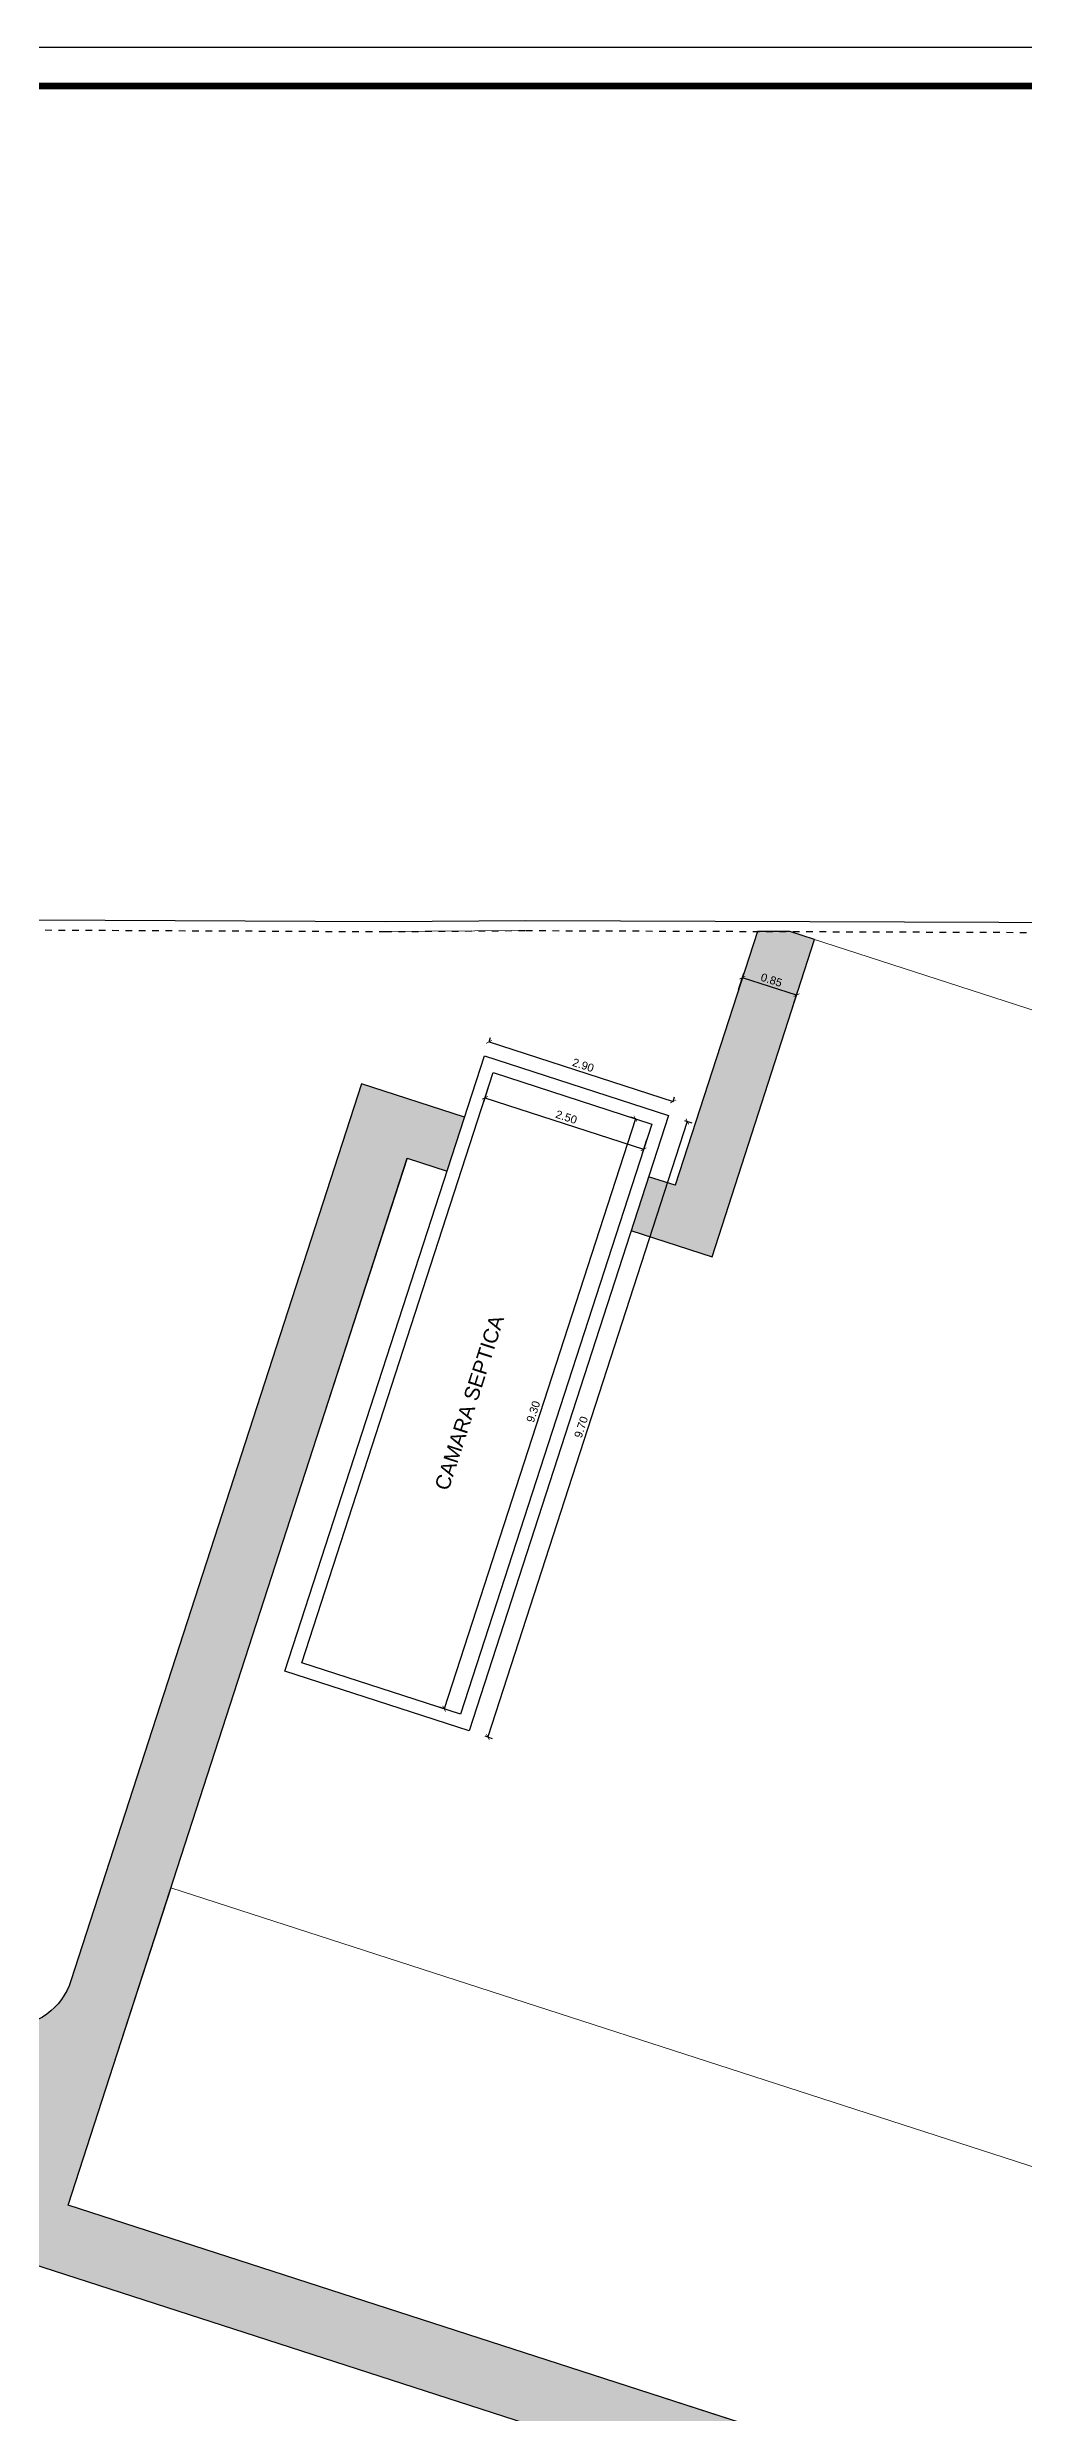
# Model space of a CAD drawing. Header units: feet. Extents: x 317 to 512, y -141 to 162.
# Drawn here: x 430.9 to 445.53, y 126.9 to 162.37 of the extents above; entities that cross this region are included whole.
import ezdxf

# ---------------------------------------------------------------- set-up
doc = ezdxf.new("R2010")
doc.units = ezdxf.units.FT
doc.header["$MEASUREMENT"] = 0
doc.linetypes.add('DASHDOT', pattern=[1, 0.5, -0.25, 0, -0.25])
for name, color, linetype, lineweight in [('A-GENM', 8, 'Continuous', 9), ('arq-pisos', 251, 'Continuous', 5), ('Dimension', 7, 'Continuous', 5)]:
    doc.layers.add(name, color=color, linetype=linetype, lineweight=lineweight)
for name, color, linetype in [('DIM', 10, 'Continuous'), ('MARCO', 1, 'Continuous'), ('PERT-VENT', 8, 'Continuous'), ('SOLAR', 7, 'DASHDOT'), ('TEXXT', 2, 'Continuous')]:
    doc.layers.add(name, color=color, linetype=linetype)
doc.styles.add('DAMIAN', font='arial.ttf', dxfattribs={"height": 0.12})
doc.styles.get("Standard").update_dxf_attribs({"font": 'arial.ttf'})
doc.dimstyles.new('KEILY', dxfattribs={"dimtxt": 0.12, "dimasz": 0.07, "dimexe": 0.07, "dimexo": 0.25, "dimgap": 0.04, "dimtad": 1, "dimzin": 1, "dimdsep": 46, "dimtxsty": 'Standard', "dimblk": 'ARCHTICK', "dimcen": 2.5, "dimclrd": 256, "dimclre": 256, "dimclrt": 7, "dimazin": 0, "dimtfac": 1, "dimtix": 1, "dimtmove": 2, "dimatfit": 1, "dimfxl": 0.35, "dimfxlon": 1, "dimtolj": 1, "dimtzin": 1, "dimarcsym": 0})

# ---------------------------------------------------------------- blocks, each defined once
blk = doc.blocks.new('_ArchTick')
at = {"color": 0, "linetype": 'ByBlock', "const_width": 0.15}
blk.add_lwpolyline([(-0.5, -0.5), (0.5, 0.5)], dxfattribs=at)
blk = doc.blocks.new('*D197')
at = {"layer": 'DEFPOINTS', "color": 0, "transparency": 16777216}
for p in [(441.3141221076203, 148.4166349459348), (441.1796123979494, 148.0012506771945), (441.988587339574, 147.7311685804085)]:
    blk.add_point(p, dxfattribs=at)
at = {"layer": 'DIM', "lineweight": -2, "transparency": 16777216}
for p, q in [((441.2566300190853, 148.2390915610529), (441.3356870415383, 148.4832303934152)), ((442.1254768802462, 148.1539020907959), (441.3141221076203, 148.4166349459348)), ((442.0656049607098, 147.969009464267), (442.1470418141643, 148.2204975382762))]:
    blk.add_line(p, q, dxfattribs=at)
at = {"layer": 'DIM', "lineweight": -2, "transparency": 16777216, "xscale": 0.07, "yscale": 0.07, "zscale": 0.07}
for p, rotation in [((441.3141221076203, 148.4166349459348), 162.0570126603538), ((442.1254768802462, 148.1539020907959), 342.0570126603538)]:
    blk.add_blockref('_ArchTick', p, dxfattribs=dict(at, rotation=rotation))
at = {"layer": 'DIM', "color": 7, "transparency": 16777216, "insert": (441.7509974094417, 148.3816119225062), "char_height": 0.12, "attachment_point": 5, "rotation": 342.05701266035385}
blk.add_mtext('\\A1;0.85', dxfattribs=at)
blk = doc.blocks.new('*D215')
at = {"layer": 'DEFPOINTS', "color": 0, "transparency": 16777216}
for p in [(437.5790887283482, 146.9926697873389), (439.9574237978928, 146.2222658043706), (439.8351035021785, 145.8446474957354)]:
    blk.add_point(p, dxfattribs=at)
at = {"layer": 'DIM', "lineweight": -2, "transparency": 16777216}
for p, q in [((437.5020483300514, 146.7548362803844), (437.4351971211108, 146.5484580967565)), ((437.4567684326339, 146.6150514787037), (439.8351035021785, 145.8446474957354)), ((439.880383399596, 145.9844322974161), (439.8135321906555, 145.7780541137882))]:
    blk.add_line(p, q, dxfattribs=at)
at = {"layer": 'DIM', "lineweight": -2, "transparency": 16777216, "xscale": 0.07, "yscale": 0.07, "zscale": 0.07}
for p, rotation in [((437.4567684326339, 146.6150514787037), 162.0515255657568), ((439.8351035021785, 145.8446474957354), 342.0515255657568)]:
    blk.add_blockref('_ArchTick', p, dxfattribs=dict(at, rotation=rotation))
at = {"layer": 'DIM', "color": 7, "transparency": 16777216, "insert": (438.6771431093739, 146.3261899031608), "char_height": 0.12, "attachment_point": 5, "rotation": 342.05152556575683}
blk.add_mtext('\\A1;2.50', dxfattribs=at)
blk = doc.blocks.new('*D216')
at = {"layer": 'DEFPOINTS', "color": 0, "transparency": 16777216}
for p in [(437.4504542414219, 147.2445689115399), (440.2773417897787, 146.5608831859623), (440.2093229220939, 146.3509002912967)]:
    blk.add_point(p, dxfattribs=at)
at = {"layer": 'DIM', "lineweight": -2, "transparency": 16777216}
for p, q in [((437.5184731091068, 147.4545518062055), (437.5400444206299, 147.5211451881528)), ((437.5184731091068, 147.4545518062055), (440.2773417897787, 146.5608831859623)), ((440.2773417897787, 146.5608831859623), (440.2989131013018, 146.6274765679096))]:
    blk.add_line(p, q, dxfattribs=at)
at = {"layer": 'DIM', "lineweight": -2, "transparency": 16777216, "xscale": 0.07, "yscale": 0.07, "zscale": 0.07}
for p, rotation in [((437.5184731091068, 147.4545518062055), 162.0515255657574), ((440.2773417897787, 146.5608831859623), 342.0515255657574)]:
    blk.add_blockref('_ArchTick', p, dxfattribs=dict(at, rotation=rotation))
at = {"layer": 'DIM', "color": 7, "transparency": 16777216, "insert": (438.9291145914104, 147.1040579120252), "char_height": 0.12, "attachment_point": 5, "rotation": 342.0515255657574}
blk.add_mtext('\\A1;2.90', dxfattribs=at)
blk = doc.blocks.new('*D217')
at = {"layer": 'DEFPOINTS', "color": 0, "transparency": 16777216}
for p in [(439.9574237978928, 146.2222658043706), (436.8453131142526, 137.4546124148603), (437.0915209812506, 137.374859345664)]:
    blk.add_point(p, dxfattribs=at)
at = {"layer": 'DIM', "lineweight": -2, "transparency": 16777216}
for p, q in [((439.7112159308948, 146.3020188735669), (436.8453131142526, 137.4546124148603)), ((439.7195902909383, 146.2993062026674), (439.6446225489475, 146.32359018509)), ((436.8536874742961, 137.4518997439609), (436.7787197323053, 137.4761837263835))]:
    blk.add_line(p, q, dxfattribs=at)
at = {"layer": 'DIM', "lineweight": -2, "transparency": 16777216, "xscale": 0.07, "yscale": 0.07, "zscale": 0.07}
for p, rotation in [((439.7112159308948, 146.3020188735669), 72.05152556575652), ((436.8453131142526, 137.4546124148603), 252.0515255657565)]:
    blk.add_blockref('_ArchTick', p, dxfattribs=dict(at, rotation=rotation))
at = {"layer": 'DIM', "color": 7, "transparency": 16777216, "insert": (438.1818851707241, 141.9095353985248), "char_height": 0.12, "attachment_point": 5, "rotation": 72.0515255657565}
blk.add_mtext('\\A1;9.30', dxfattribs=at)
blk = doc.blocks.new('*D218')
at = {"layer": 'DEFPOINTS', "color": 0, "transparency": 16777216}
for p in [(440.2093229220937, 146.3509002912967), (437.2201554681767, 137.122960221463), (437.5001574270771, 137.0322603755338)]:
    blk.add_point(p, dxfattribs=at)
at = {"layer": 'DIM', "lineweight": -2, "transparency": 16777216}
for p, q in [((440.4893248809941, 146.2602004453675), (437.5001574270771, 137.0322603755338)), ((440.4471564290482, 146.2738598929999), (440.5559182629414, 146.2386291338444)), ((437.4579889751312, 137.0459198231662), (437.5667508090243, 137.0106890640106))]:
    blk.add_line(p, q, dxfattribs=at)
at = {"layer": 'DIM', "lineweight": -2, "transparency": 16777216, "xscale": 0.07, "yscale": 0.07, "zscale": 0.07}
for p, rotation in [((440.4893248809941, 146.2602004453675), 72.05152556575715), ((437.5001574270771, 137.0322603755338), 252.0515255657571)]:
    blk.add_blockref('_ArchTick', p, dxfattribs=dict(at, rotation=rotation))
at = {"layer": 'DIM', "color": 7, "transparency": 16777216, "insert": (438.8984007380944, 141.6774375524183), "char_height": 0.12, "attachment_point": 5, "rotation": 72.05152556575712}
blk.add_mtext('\\A1;9.70', dxfattribs=at)

msp = doc.modelspace()

# ---------------------------------------------------------------- hatches: boundary and pattern name
at = {"layer": 'arq-pisos'}
h = msp.add_hatch(dxfattribs=at)
h.set_pattern_fill('AR-HBONE', color=256, scale=0.06, angle=90)
h.set_pattern_definition([(135, (190.1129225701869, 445.85431629648), (-0.3394112549695428, 4.742829794065559e-17), [0.72, -0.24]), (225, (189.9432169426868, 446.02402192398), (-0.3394112549695428, 4.742829794065559e-17), [0.72, -0.24])])
edge = h.paths.add_edge_path()
edge.add_line((436.8904165264154, 145.5156612639754), (437.1523538818255, 146.3242951913282))
edge.add_line((437.1523538818255, 146.3242951913282), (435.6094003774849, 146.8239343050905))
edge.add_line((435.6094003774849, 146.8239343050905), (431.2543585318193, 133.3749730603992))
edge.add_arc((430.3029949963856, 133.6830435449423), 0.9999999999997952, 270.0736793270353, 342.05701266037926, ccw=False)
edge.add_line((430.3042809428786, 132.683044371772), (420.4986871680273, 132.6704348924184))
edge.add_line((420.4986871680273, 132.6704348924184), (420.4986871680281, 135.8398533748971))
edge.add_line((420.4986871680281, 135.8398533748971), (418.4946140484765, 135.8372762419663))
edge.add_line((418.4946140484765, 135.8372762419663), (418.4986916043322, 132.6664192070187))
edge.add_line((418.4986916043322, 132.6664192070187), (413.7854527848465, 132.6603582290761))
edge.add_line((413.7854527848465, 132.6603582290761), (404.2243152600786, 138.8382624576166))
edge.add_line((404.2243152600786, 138.8382624576166), (403.9929504271445, 136.8516899535072))
edge.add_line((403.9929504271445, 136.8516899535072), (412.5546749199366, 131.3195538650345))
edge.add_arc((413.0973864908951, 132.1594729984915), 0.9999999999996498, 237.1315812994208, 270.0736793270483)
edge.add_line((413.0986724373884, 131.1594738253214), (413.7873835612291, 131.1589156757166))
edge.add_line((413.7873835612291, 131.1589156757166), (420.9640332392656, 131.1681444708332))
edge.add_line((420.9640332392656, 131.1681444708332), (420.9640313826227, 131.1695882644372))
edge.add_line((420.9640313826227, 131.1695882644372), (429.4601207859621, 131.1805137898443))
edge.add_line((429.4601207859621, 131.1805137898443), (429.6472589590039, 130.0365929028455))
edge.add_arc((430.6341402617469, 130.1980403998741), 1.000000000000312, 189.2909241103326, 252.057012660364)
edge.add_line((430.3260697772034, 129.2466768644399), (449.3641231089705, 123.0817755452031))
edge.add_line((449.3641231089705, 123.0817755452031), (449.6721935935118, 124.0331390806307))
edge.add_line((449.6721935935118, 124.0331390806307), (431.2106417644034, 130.0113577169145))
edge.add_line((431.2106417644034, 130.0113577169145), (436.2938047593664, 145.7088560515759))
edge.add_line((436.2938047593664, 145.7088560515759), (436.8904165264154, 145.5156612639754))
h.paths.add_polyline_path([(439.9070147455336, 145.4322810711447), (439.6450773901235, 144.6236471437919), (440.8628993502945, 144.2292921076951), (442.3930532896269, 148.9894122571582), (442.0252559796824, 149.1085123606078), (441.5388316032183, 149.110568415397), (440.3059017736538, 145.3031134969692)])

# ---------------------------------------------------------------- linework, layer by layer
at = {"layer": 'A-GENM'}
for p, q in [((441.5388316032183, 149.110568415397), (440.3059017736538, 145.3031134969692)), ((435.6094003774849, 146.8239343050905), (431.2543585318193, 133.3749730603992)), ((437.1523538818255, 146.3242951913282), (435.6094003774849, 146.8239343050905)), ((436.2938047593664, 145.7088560515759), (434.7534523366501, 140.9520383744057)), ((436.2963543802118, 145.7080304335025), (434.7560019574955, 140.9512127563322)), ((440.3059017736538, 145.3031134969692), (439.9070147455336, 145.4322810711447)), ((431.2106417644034, 130.0113577169145), (434.7560019574955, 140.9512127563322)), ((431.2131913852489, 130.0105320988412), (432.7535438079648, 134.7673497760115)), ((431.2106417644037, 130.0113577169155), (449.6721935935118, 124.0331390806307)), ((430.3260697772035, 129.2466768644399), (449.3641231089687, 123.0817755451967))]:
    msp.add_line(p, q, dxfattribs=at)
at = {"layer": 'A-GENM', "extrusion": (7.747289611520934e-15, 7.318232333830082e-14, -1)}
msp.add_line((442.0252559796824, 149.1085123606078), (456.10798592495, 144.5482435712943), dxfattribs=at)
at = {"layer": 'A-GENM', "extrusion": (7.74728961152093e-15, 7.31823233383008e-14, -1)}
msp.add_line((432.7509941871193, 134.7681753940849), (451.2601141929996, 128.774553233573), dxfattribs=at)
at = {"layer": 'A-GENM'}
msp.add_arc((430.3029949963853, 133.6830435449424), 1, 270.0736793270418, 342.0570126603744, dxfattribs=at)
at = {"layer": 'DIM'}
for points in [[(439.6450773901234, 144.6236471437919), (440.8628993502945, 144.2292921076951), (442.3930532896269, 148.9894122571582), (442.0252559796824, 149.1085123606078), (441.5388316032183, 149.110568415397), (440.3059017736538, 145.3031134969692), (439.9070147455336, 145.4322810711447)], [(449.6721935935118, 124.0331390806307), (431.2106417644034, 130.0113577169145), (436.2938047593664, 145.7088560515759), (436.8904165264153, 145.5156612639755)]]:
    msp.add_lwpolyline(points, dxfattribs=at)
msp.add_lwpolyline([(437.1523538818255, 146.3242951913282), (435.6094003774849, 146.8239343050905), (431.2543585318193, 133.3749730603992, -0.3248392986090066), (430.3042809428786, 132.683044371772), (420.4986871680273, 132.6704348924184), (420.4986871680281, 135.8398533748971), (418.4946140484765, 135.8372762419663), (418.4986916043322, 132.6664192070187), (413.7854527848465, 132.6603582290761), (404.2243152600786, 138.8382624576166), (403.9929504271445, 136.8516899535072), (412.5546749199367, 131.3195538650345, 0.1447351525639104), (413.0986724373884, 131.1594738253214), (413.7873835612291, 131.1589156757166), (413.7921415632537, 127.4589187349859), (420.9687912412902, 127.4681475301026), (420.9640313826227, 131.1695882644372), (429.4601207859621, 131.1805137898443), (429.6472589590039, 130.0365929028455, 0.2809276722730288), (430.3260697772035, 129.2466768644399), (449.3641231089705, 123.0817755452031), (449.6721935935118, 124.0331390806307)], format="xyb", dxfattribs=at)
at = {"layer": 'Dimension'}
msp.add_line((435.9001578525697, 149.1070375444931), (438.0100955374899, 149.1232537633468), dxfattribs=at)
at = {"layer": 'MARCO'}
msp.add_lwpolyline([(387.5922231372305, 162.3673964251454), (473.5965231372305, 162.3673964251454), (473.5965231372305, 106.3645964251455), (387.5922231372305, 106.3645964251455)], close=True, dxfattribs=at)
at = {"layer": 'MARCO', "const_width": 0.100005}
msp.add_lwpolyline([(464.0327508787733, 161.7886584143366), (388.1709611480393, 161.7886584143366), (388.1709611480393, 106.9433344359543), (464.0327508787733, 106.9433344359543)], close=True, dxfattribs=at)
at = {"layer": 'PERT-VENT'}
for points in [[(437.450454241422, 147.2445689115399), (440.2093229220939, 146.3509002912967), (437.2201554681768, 137.122960221463), (434.4612867875049, 138.0166288417062)], [(437.5790887283482, 146.9926697873389), (439.9574237978928, 146.2222658043706), (437.0915209812506, 137.374859345664), (434.713185911706, 138.1452633286323)]]:
    msp.add_lwpolyline(points, close=True, dxfattribs=at)
at = {"layer": 'SOLAR', "linetype": 'Continuous', "ltscale": 0.15}
msp.add_lwpolyline([(389.1448003668622, 129.3439547909002), (420.3049052338094, 125.7149140693949), (447.4241271810363, 122.5804766508848), (451.737221714097, 122.1099197996676), (451.6900277986464, 121.9641785732057), (447.4073816390987, 122.4314135193139), (420.2876828987964, 125.5659060455281), (388.9800072042045, 129.2121334470264), (391.1053302346335, 149.2883258975995), (398.8002723183424, 149.2892677124449), (412.4901849493303, 149.2909432757963), (425.4705451006573, 149.307635338214), (435.9599431393517, 149.2570476680418), (438.0697935572808, 149.273263216193), (450.8305589844535, 149.2265694185283), (460.5084893787504, 149.1967867160317), (460.4599645135808, 149.0469353359076)], dxfattribs=at)
at = {"layer": 'SOLAR', "ltscale": 0.03}
msp.add_lwpolyline([(451.7003307806357, 122.0384995537575), (447.4157544100678, 122.5059450850994), (420.2962940663029, 125.6404100574615), (389.1369043393567, 129.2693674620447), (391.2402907340698, 149.1383424148332), (398.8002906774443, 149.1392677135684), (412.4902905749042, 149.1409432876007), (425.4702798426569, 149.1576348730816), (435.9601578521202, 149.1070448881338), (438.0700955370404, 149.1232611069875), (450.8300101127734, 149.0765704227321), (460.4599645135808, 149.0469353359076), (451.7169241622444, 122.0472382002932)], dxfattribs=at)

# ---------------------------------------------------------------- texts
at = {"layer": 'TEXXT', "insert": (436.6980056709242, 140.7785268761263), "char_height": 0.2214576, "width": 3.435432, "attachment_point": 1, "rotation": 72.10671911787169, "style": 'DAMIAN'}
msp.add_mtext('CAMARA SEPTICA', dxfattribs=at)

# ---------------------------------------------------------------- dimensions: what is measured, and where the dimension line sits
at = {"layer": 'DIM'}
dim = msp.add_linear_dim(base=(441.3141221076203, 148.4166349459348), p1=(441.988587339574, 147.7311685804085), p2=(441.1796123979494, 148.0012506771944), angle=162.0570126603538, dimstyle='KEILY', dxfattribs=at)
dim.commit()
dim.dimension.update_dxf_attribs({"geometry": '*D197', "text_midpoint": (441.7509974094417, 148.3816119225062)})
for p1, p2, distance, picture, middle in [((437.450454241422, 147.2445689115399), (440.2093229220939, 146.3509002912967), 0.22072467558761302, '*D216', (438.9291145914104, 147.1040579120252)), ((437.5790887283482, 146.9926697873389), (439.9574237978928, 146.2222658043706), -0.39693556373817807, '*D215', (438.6771431093739, 146.3261899031608)), ((439.9574237978928, 146.2222658043706), (437.0915209812506, 137.374859345664), -0.258802754656794, '*D217', (438.1818851707241, 141.9095353985248)), ((440.2093229220939, 146.3509002912967), (437.2201554681768, 137.122960221463), 0.29432560038090844, '*D218', (438.8984007380944, 141.6774375524183))]:
    dim = msp.add_aligned_dim(p1=p1, p2=p2, distance=distance, dimstyle='KEILY', override={"dimfxl": 0.3}, dxfattribs=at)
    dim.commit()
    dim.dimension.update_dxf_attribs({"geometry": picture, "text_midpoint": middle})

doc.saveas('drawing.dxf')
